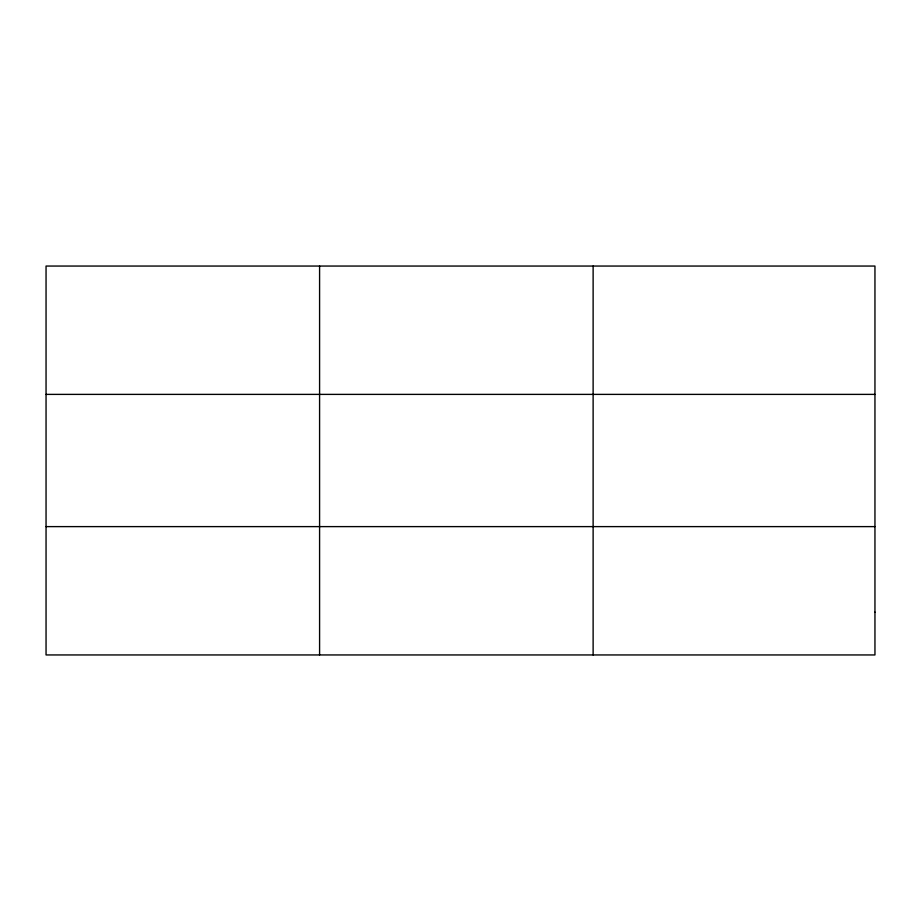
<?xml version="1.0" encoding="UTF-8"?>
<svg xmlns="http://www.w3.org/2000/svg" width="921" height="921" viewBox="0 0 921 921"><rect width="100%" height="100%" fill="white"/><g stroke="black" fill="none" stroke-linecap="round" stroke-linejoin="round"><path stroke-width="1.38" d="M319.587 266.054L319.587 654.946M593.124 266.054L593.124 654.946M46.05 394.384L874.95 394.384M46.05 526.616L874.95 526.616M874.95 612.166L874.95 654.946L46.05 654.946L46.05 266.054L874.95 266.054L874.95 612.166"/></g></svg>
